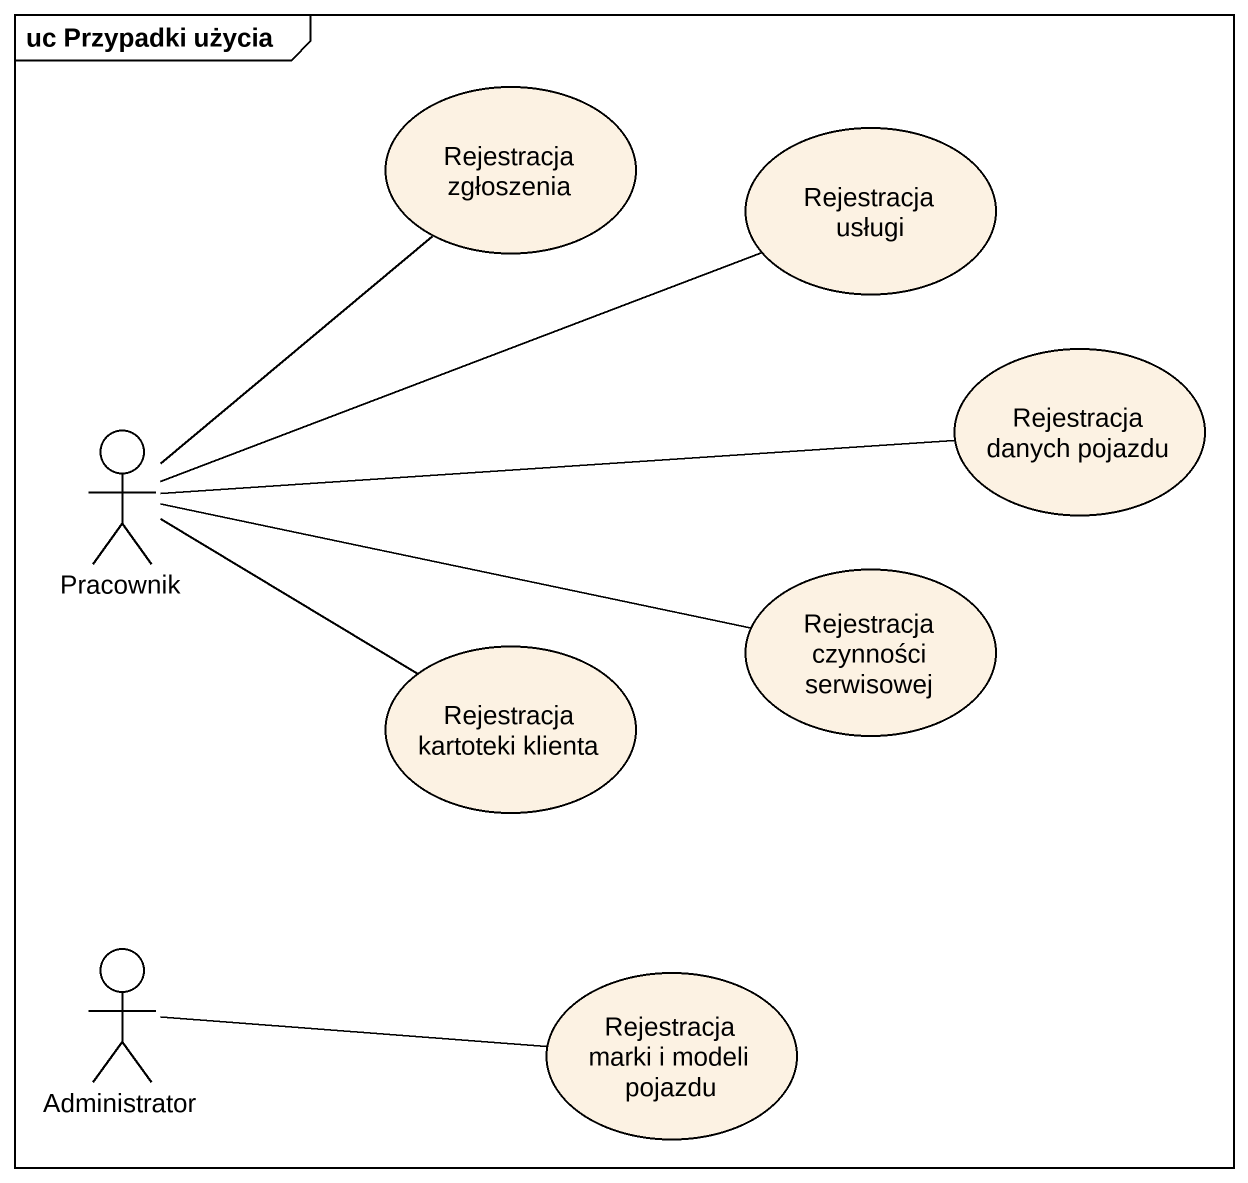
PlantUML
@startuml
mainframe uc Przypadki użycia
usecase "Rejestracja zgłoszenia" as Rejestracja_zgłoszenia
usecase "Rejestracja usługi" as Rejestracja_usługi
usecase "Rejestracja danych pojazdu" as Rejestracja_danych_pojazdu
actor Pracownik
usecase "Rejestracja czynności serwisowej" as Rejestracja_czynności
usecase "Rejestracja kartoteki klienta" as Rejestracja_kartoteki
actor Administrator
usecase "Rejestracja marki i modeli pojazdu" as Rejestracja_marki_i_modeli
Pracownik -up- Rejestracja_zgłoszenia
Pracownik -right- Rejestracja_usługi
Pracownik -right- Rejestracja_danych_pojazdu
Pracownik -right- Rejestracja_czynności
Pracownik -right- Rejestracja_kartoteki
Administrator -right- Rejestracja_marki_i_modeli
@enduml
